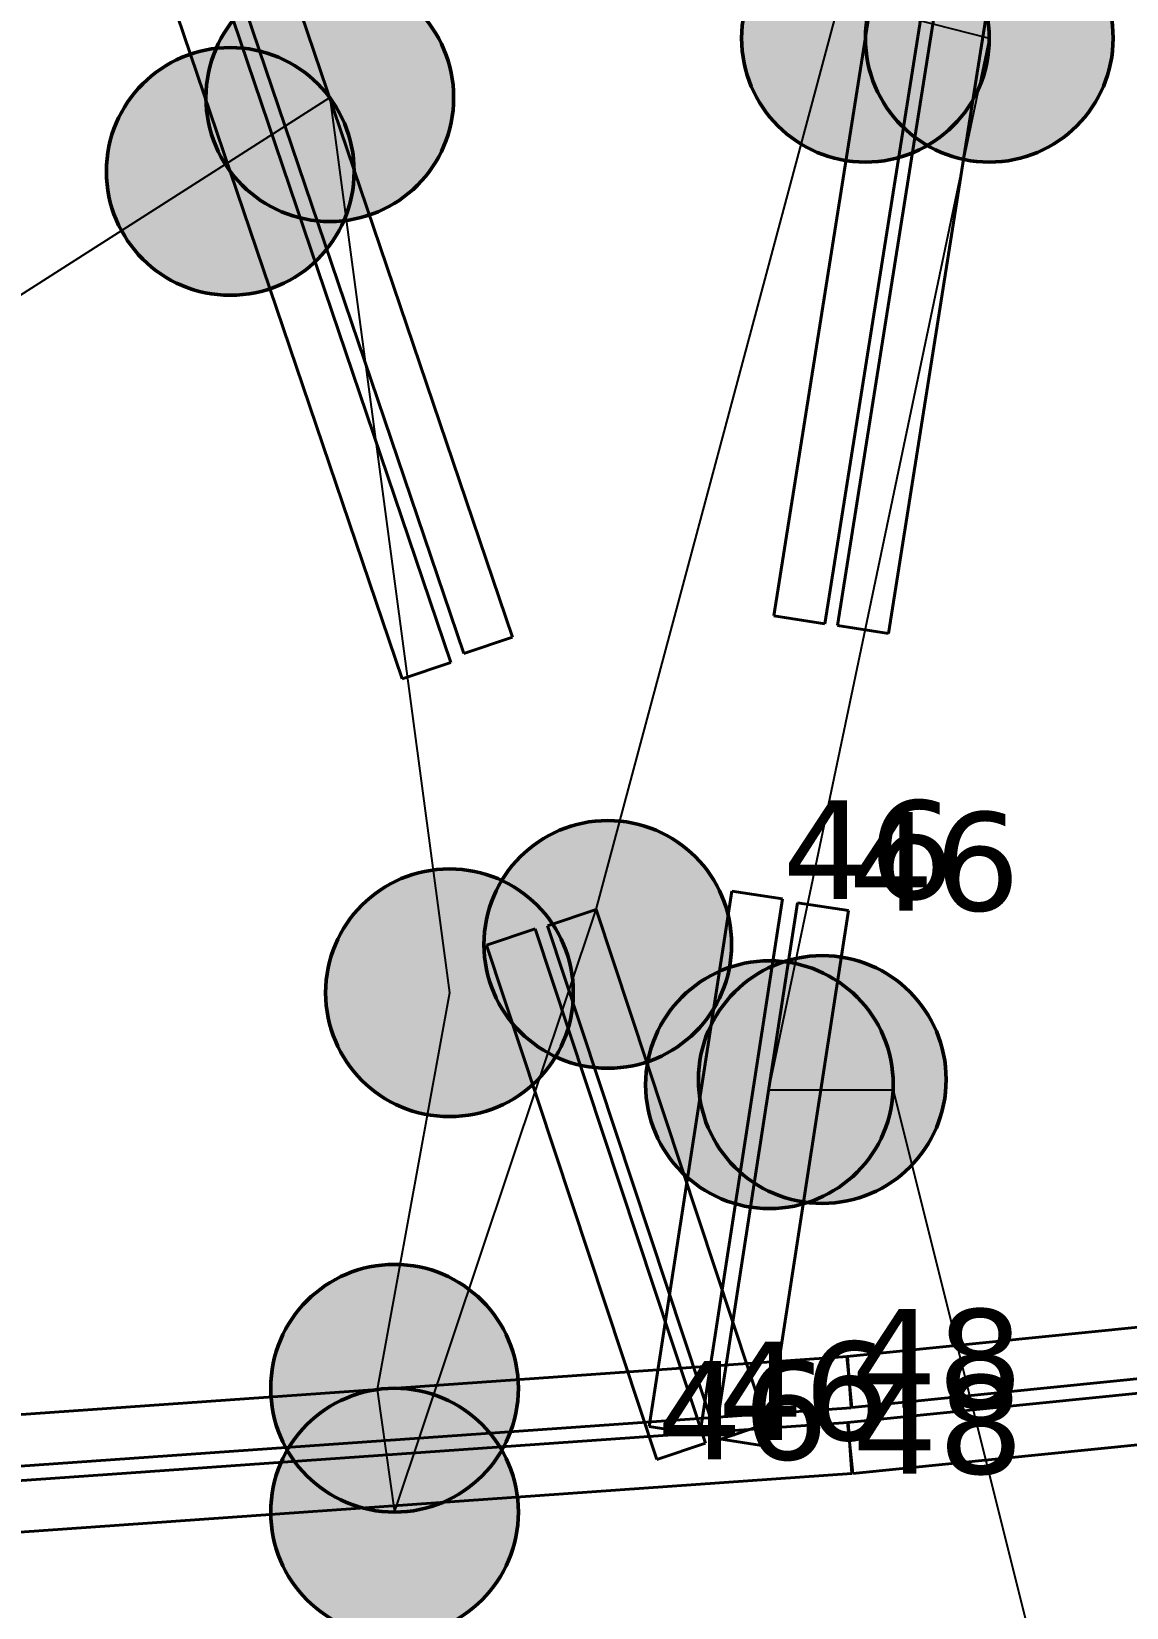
# Model space of a CAD drawing. Header units: millimetres. Extents: x -243740 to 150609, y -473655 to -165121.
# Drawn here: x 8178 to 10179, y -362383 to -359504 of the extents above; entities that cross this region are included whole.
import ezdxf

# ---------------------------------------------------------------- set-up
doc = ezdxf.new("R2010")
doc.units = ezdxf.units.MM
doc.linetypes.add('Штрих', pattern=[6.35, 3.175, -3.175])
doc.layers.add('_Гр.ЩД-1C.10.4.I7.6', color=6, linetype='Continuous')
doc.layers.add('Вставка', color=252, linetype='Continuous')
for name, color, linetype, lineweight in [('_освещение_dali', 3, 'Continuous', 50), ('A-ANNO-DIMS', 7, 'Continuous', 9), ('DLX_FL1_LUM 222', 5, 'Continuous', 40), ('DLX_LUM 3', 5, 'Continuous', 40), ('АР_монолит', 252, 'Continuous', 50)]:
    doc.layers.add(name, color=color, linetype=linetype, lineweight=lineweight)
doc.styles.add('GOST 2.304', font='')
doc.styles.add('TableTextStyle', font='')
doc.styles.get('GOST 2.304').set_extended_font_data('GOST Common')
doc.styles.get('TableTextStyle').set_extended_font_data('VERDANA.TTF')
doc.linetypes.add('Truba', pattern='A,3e-05,[4,MSH_7,S=1,R=0,X=0,Y=0],-3.022072', length=3.022102)
doc.dimstyles.new('М-200', dxfattribs={"dimtxt": 400, "dimasz": 160, "dimexe": 200, "dimexo": 400, "dimgap": 50, "dimtad": 1, "dimdec": 0, "dimzin": 0, "dimdsep": 46, "dimtxsty": 'GOST 2.304', "dimblk": 'ARCHTICK', "dimcen": 180, "dimdle": 200, "dimadec": 0, "dimazin": 0, "dimtfac": 1, "dimtdec": 0, "dimtmove": 1, "dimatfit": 0, "dimfxl": 1, "dimtolj": 1, "dimtzin": 0, "dimarcsym": 0})

# ---------------------------------------------------------------- blocks, each defined once
blk = doc.blocks.new('_ArchTick')
at = {"color": 0, "linetype": 'ByBlock', "const_width": 0.15}
blk.add_lwpolyline([(-0.5, -0.5), (0.5, 0.5)], dxfattribs=at)
blk = doc.blocks.new('*D46')
at = {"layer": 'A-ANNO-DIMS', "color": 0, "lineweight": -2, "transparency": 16777216}
blk.add_arc((-165703.8, -113309.3), 107894.2, 269.999998, 325.999999, dxfattribs=at)
at = {"layer": 'Defpoints', "color": 0, "lineweight": 30, "transparency": 16777216}
for p in [(-165703.8, -113309.3), (-165703.8, -113309.3), (-75741.3, -173989.8), (-131171, -215527.9), (-165703.8, -221903.3)]:
    blk.add_point(p, dxfattribs=at)
at = {"layer": 'A-ANNO-DIMS', "color": 0, "lineweight": -2, "transparency": 16777216, "xscale": 160, "yscale": 160, "zscale": 160}
for p, rotation in [((-76255.4, -173643), 55.99999895826774), ((-165703.8, -221203.5), 179.9999981265246)]:
    blk.add_blockref('_ArchTick', p, dxfattribs=dict(at, rotation=rotation))
at = {"layer": 'A-ANNO-DIMS', "color": 0, "transparency": 16777216, "insert": (-114299.5, -207822), "char_height": 400, "attachment_point": 5, "rotation": 28.5412, "style": 'GOST 2.304'}
blk.add_mtext('\\A1;56,0%%D', dxfattribs=at)
blk = doc.blocks.new('A$Caabd1818')
at = {"layer": 'DLX_FL1_LUM 222'}
for points in [[(5564.7, 36950.8, 0), (5871, 38884.7, 0)], [(5871, 38884.7, 0), (5564.7, 36950.8, 0)], [(5871, 38884.7, 0), (5564.7, 36950.8, 0)], [(5564.7, 36950.8, 0), (5871, 38884.7, 0)], [(5963.8, 38870, 0), (5657.5, 36936.1, 0)], [(5657.5, 36936.1, 0), (5963.8, 38870, 0)], [(5657.5, 36936.1, 0), (5963.8, 38870, 0)], [(5963.8, 38870, 0), (5657.5, 36936.1, 0)], [(5680.8, 36932.8, 0), (5987.1, 38866.7, 0)], [(5987.1, 38866.7, 0), (5680.8, 36932.8, 0)], [(5987.1, 38866.7, 0), (5680.8, 36932.8, 0)], [(5680.8, 36932.8, 0), (5987.1, 38866.7, 0)], [(6080, 38852, 0), (5773.7, 36918.1, 0)], [(5773.7, 36918.1, 0), (6080, 38852, 0)], [(5773.7, 36918.1, 0), (6080, 38852, 0)], [(6080, 38852, 0), (5773.7, 36918.1, 0)], [(4458.4, 38766.2, 0), (5086.9, 36911.8, 0)], [(5086.9, 36911.8, 0), (4458.4, 38766.2, 0)], [(5086.9, 36911.8, 0), (4458.4, 38766.2, 0)], [(4458.4, 38766.2, 0), (5086.9, 36911.8, 0)], [(4997.9, 36881.6, 0), (4369.4, 38736, 0)], [(4369.4, 38736, 0), (4997.9, 36881.6, 0)], [(4369.4, 38736, 0), (4997.9, 36881.6, 0)], [(4997.9, 36881.6, 0), (4369.4, 38736, 0)], [(4345.9, 38719.9, 0), (4974.4, 36865.5, 0)], [(4974.4, 36865.5, 0), (4345.9, 38719.9, 0)], [(4974.4, 36865.5, 0), (4345.9, 38719.9, 0)], [(4345.9, 38719.9, 0), (4974.4, 36865.5, 0)], [(4885.3, 36835.3, 0), (4256.8, 38689.7, 0)], [(4256.8, 38689.7, 0), (4885.3, 36835.3, 0)], [(4256.8, 38689.7, 0), (4885.3, 36835.3, 0)], [(4885.3, 36835.3, 0), (4256.8, 38689.7, 0)], [(5564.7, 36950.8, 0), (5564.7, 36950.8, 0)], [(5657.5, 36936.1, 0), (5564.7, 36950.8, 0)], [(5564.7, 36950.8, 0), (5564.7, 36950.8, 0)], [(5564.7, 36950.8, 0), (5657.5, 36936.1, 0)], [(5564.7, 36950.8, 0), (5657.5, 36936.1, 0)], [(5657.5, 36936.1, 0), (5564.7, 36950.8, 0)], [(5657.5, 36936.1, 0), (5657.5, 36936.1, 0)], [(5657.5, 36936.1, 0), (5657.5, 36936.1, 0)], [(5680.8, 36932.8, 0), (5680.8, 36932.8, 0)], [(5773.7, 36918.1, 0), (5680.8, 36932.8, 0)], [(5680.8, 36932.8, 0), (5680.8, 36932.8, 0)], [(5680.8, 36932.8, 0), (5773.7, 36918.1, 0)], [(5680.8, 36932.8, 0), (5773.7, 36918.1, 0)], [(5773.7, 36918.1, 0), (5680.8, 36932.8, 0)], [(5773.7, 36918.1, 0), (5773.7, 36918.1, 0)], [(5773.7, 36918.1, 0), (5773.7, 36918.1, 0)], [(5086.9, 36911.8, 0), (4997.9, 36881.6, 0)], [(4997.9, 36881.6, 0), (5086.9, 36911.8, 0)], [(4997.9, 36881.6, 0), (5086.9, 36911.8, 0)], [(5086.9, 36911.8, 0), (4997.9, 36881.6, 0)], [(5086.9, 36911.8, 0), (5086.9, 36911.8, 0)], [(5086.9, 36911.8, 0), (5086.9, 36911.8, 0)], [(4974.4, 36865.5, 0), (4885.3, 36835.3, 0)], [(4885.3, 36835.3, 0), (4974.4, 36865.5, 0)], [(4885.3, 36835.3, 0), (4974.4, 36865.5, 0)], [(4974.4, 36865.5, 0), (4885.3, 36835.3, 0)], [(4974.4, 36865.5, 0), (4974.4, 36865.5, 0)], [(4974.4, 36865.5, 0), (4974.4, 36865.5, 0)], [(4997.9, 36881.6, 0), (4997.9, 36881.6, 0)], [(4997.9, 36881.6, 0), (4997.9, 36881.6, 0)], [(4885.3, 36835.3, 0), (4885.3, 36835.3, 0)], [(4885.3, 36835.3, 0), (4885.3, 36835.3, 0)], [(5697.8, 35597.5, 0), (7645.9, 35793.6, 0)], [(7645.9, 35793.6, 0), (5697.8, 35597.5, 0)], [(7645.9, 35793.6, 0), (5697.8, 35597.5, 0)], [(5697.8, 35597.5, 0), (7645.9, 35793.6, 0)], [(7655.4, 35700, 0), (5707.2, 35504, 0)], [(5707.2, 35504, 0), (7655.4, 35700, 0)], [(5707.2, 35504, 0), (7655.4, 35700, 0)], [(7655.4, 35700, 0), (5707.2, 35504, 0)], [(5699.1, 35476.9, 0), (7647.3, 35673, 0)], [(7647.3, 35673, 0), (5699.1, 35476.9, 0)], [(7647.3, 35673, 0), (5699.1, 35476.9, 0)], [(5699.1, 35476.9, 0), (7647.3, 35673, 0)], [(3746, 35460.1, 0), (5699.2, 35597.6, 0)], [(5699.2, 35597.6, 0), (3746, 35460.1, 0)], [(5699.2, 35597.6, 0), (3746, 35460.1, 0)], [(3746, 35460.1, 0), (5699.2, 35597.6, 0)], [(5707.2, 35504, 0), (5697.8, 35597.5, 0)], [(5697.8, 35597.5, 0), (5697.8, 35597.5, 0)], [(5697.8, 35597.5, 0), (5707.2, 35504, 0)], [(5697.8, 35597.5, 0), (5697.8, 35597.5, 0)], [(5697.8, 35597.5, 0), (5707.2, 35504, 0)], [(5707.2, 35504, 0), (5697.8, 35597.5, 0)], [(5699.2, 35597.6, 0), (5699.2, 35597.6, 0)], [(5699.2, 35597.6, 0), (5705.8, 35503.8, 0)], [(5705.8, 35503.8, 0), (5699.2, 35597.6, 0)], [(5699.2, 35597.6, 0), (5699.2, 35597.6, 0)], [(5705.8, 35503.8, 0), (5699.2, 35597.6, 0)], [(5699.2, 35597.6, 0), (5705.8, 35503.8, 0)], [(7656.7, 35579.5, 0), (5708.6, 35383.4, 0)], [(5708.6, 35383.4, 0), (7656.7, 35579.5, 0)], [(5708.6, 35383.4, 0), (7656.7, 35579.5, 0)], [(7656.7, 35579.5, 0), (5708.6, 35383.4, 0)], [(5705.8, 35503.8, 0), (3752.6, 35366.3, 0)], [(3752.6, 35366.3, 0), (5705.8, 35503.8, 0)], [(3752.6, 35366.3, 0), (5705.8, 35503.8, 0)], [(5705.8, 35503.8, 0), (3752.6, 35366.3, 0)], [(5705.8, 35503.8, 0), (5705.8, 35503.8, 0)], [(5705.8, 35503.8, 0), (5705.8, 35503.8, 0)], [(5707.2, 35504, 0), (5707.2, 35504, 0)], [(5707.2, 35504, 0), (5707.2, 35504, 0)], [(3747.4, 35339.5, 0), (5700.5, 35477, 0)], [(5700.5, 35477, 0), (3747.4, 35339.5, 0)], [(5700.5, 35477, 0), (3747.4, 35339.5, 0)], [(3747.4, 35339.5, 0), (5700.5, 35477, 0)], [(5708.6, 35383.4, 0), (5699.1, 35476.9, 0)], [(5699.1, 35476.9, 0), (5699.1, 35476.9, 0)], [(5699.1, 35476.9, 0), (5708.6, 35383.4, 0)], [(5699.1, 35476.9, 0), (5699.1, 35476.9, 0)], [(5699.1, 35476.9, 0), (5708.6, 35383.4, 0)], [(5708.6, 35383.4, 0), (5699.1, 35476.9, 0)], [(5700.5, 35477, 0), (5700.5, 35477, 0)], [(5700.5, 35477, 0), (5707.1, 35383.3, 0)], [(5707.1, 35383.3, 0), (5700.5, 35477, 0)], [(5700.5, 35477, 0), (5700.5, 35477, 0)], [(5707.1, 35383.3, 0), (5700.5, 35477, 0)], [(5700.5, 35477, 0), (5707.1, 35383.3, 0)], [(5707.1, 35383.3, 0), (3754, 35245.7, 0)], [(3754, 35245.7, 0), (5707.1, 35383.3, 0)], [(3754, 35245.7, 0), (5707.1, 35383.3, 0)], [(5707.1, 35383.3, 0), (3754, 35245.7, 0)], [(5707.1, 35383.3, 0), (5707.1, 35383.3, 0)], [(5707.1, 35383.3, 0), (5707.1, 35383.3, 0)], [(5708.6, 35383.4, 0), (5708.6, 35383.4, 0)], [(5708.6, 35383.4, 0), (5708.6, 35383.4, 0)]]:
    blk.add_polyline3d(points, dxfattribs=at)
at = {"layer": 'DLX_LUM 3'}
for points in [[(5336.4, 35469.3, 0), (5487.4, 36447.7, 0)], [(5487.4, 36447.7, 0), (5336.4, 35469.3, 0)], [(5487.4, 36447.7, 0), (5336.4, 35469.3, 0)], [(5336.4, 35469.3, 0), (5487.4, 36447.7, 0)], [(5580.3, 36433.4, 0), (5429.3, 35455, 0)], [(5429.3, 35455, 0), (5580.3, 36433.4, 0)], [(5429.3, 35455, 0), (5580.3, 36433.4, 0)], [(5580.3, 36433.4, 0), (5429.3, 35455, 0)], [(5456.7, 35448, 0), (5607.7, 36426.4, 0)], [(5607.7, 36426.4, 0), (5456.7, 35448, 0)], [(5607.7, 36426.4, 0), (5456.7, 35448, 0)], [(5456.7, 35448, 0), (5607.7, 36426.4, 0)], [(5487.4, 36447.7, 0), (5487.4, 36447.7, 0)], [(5487.4, 36447.7, 0), (5580.3, 36433.4, 0)], [(5580.3, 36433.4, 0), (5487.4, 36447.7, 0)], [(5487.4, 36447.7, 0), (5487.4, 36447.7, 0)], [(5580.3, 36433.4, 0), (5487.4, 36447.7, 0)], [(5487.4, 36447.7, 0), (5580.3, 36433.4, 0)], [(5580.3, 36433.4, 0), (5580.3, 36433.4, 0)], [(5580.3, 36433.4, 0), (5580.3, 36433.4, 0)], [(5607.7, 36426.4, 0), (5607.7, 36426.4, 0)], [(5607.7, 36426.4, 0), (5700.6, 36412.1, 0)], [(5700.6, 36412.1, 0), (5607.7, 36426.4, 0)], [(5607.7, 36426.4, 0), (5607.7, 36426.4, 0)], [(5700.6, 36412.1, 0), (5607.7, 36426.4, 0)], [(5607.7, 36426.4, 0), (5700.6, 36412.1, 0)], [(5150.6, 36384.4, 0), (5239.9, 36414, 0)], [(5239.9, 36414, 0), (5150.6, 36384.4, 0)], [(5239.9, 36414, 0), (5150.6, 36384.4, 0)], [(5150.6, 36384.4, 0), (5239.9, 36414, 0)], [(5239.9, 36414, 0), (5551.3, 35474.2, 0)], [(5551.3, 35474.2, 0), (5239.9, 36414, 0)], [(5239.9, 36414, 0), (5239.9, 36414, 0)], [(5239.9, 36414, 0), (5239.9, 36414, 0)], [(5551.3, 35474.2, 0), (5239.9, 36414, 0)], [(5239.9, 36414, 0), (5551.3, 35474.2, 0)], [(5700.6, 36412.1, 0), (5549.6, 35433.7, 0)], [(5549.6, 35433.7, 0), (5700.6, 36412.1, 0)], [(5549.6, 35433.7, 0), (5700.6, 36412.1, 0)], [(5700.6, 36412.1, 0), (5549.6, 35433.7, 0)], [(5700.6, 36412.1, 0), (5700.6, 36412.1, 0)], [(5700.6, 36412.1, 0), (5700.6, 36412.1, 0)], [(5039.1, 36349, 0), (5128.4, 36378.6, 0)], [(5128.4, 36378.6, 0), (5039.1, 36349, 0)], [(5128.4, 36378.6, 0), (5039.1, 36349, 0)], [(5039.1, 36349, 0), (5128.4, 36378.6, 0)], [(5128.4, 36378.6, 0), (5439.8, 35438.9, 0)], [(5439.8, 35438.9, 0), (5128.4, 36378.6, 0)], [(5128.4, 36378.6, 0), (5128.4, 36378.6, 0)], [(5128.4, 36378.6, 0), (5128.4, 36378.6, 0)], [(5439.8, 35438.9, 0), (5128.4, 36378.6, 0)], [(5128.4, 36378.6, 0), (5439.8, 35438.9, 0)], [(5462, 35444.7, 0), (5150.6, 36384.4, 0)], [(5150.6, 36384.4, 0), (5150.6, 36384.4, 0)], [(5150.6, 36384.4, 0), (5462, 35444.7, 0)], [(5150.6, 36384.4, 0), (5150.6, 36384.4, 0)], [(5150.6, 36384.4, 0), (5462, 35444.7, 0)], [(5462, 35444.7, 0), (5150.6, 36384.4, 0)], [(5350.5, 35409.3, 0), (5039.1, 36349, 0)], [(5039.1, 36349, 0), (5039.1, 36349, 0)], [(5039.1, 36349, 0), (5350.5, 35409.3, 0)], [(5039.1, 36349, 0), (5039.1, 36349, 0)], [(5039.1, 36349, 0), (5350.5, 35409.3, 0)], [(5350.5, 35409.3, 0), (5039.1, 36349, 0)], [(5551.3, 35474.2, 0), (5462, 35444.7, 0)], [(5462, 35444.7, 0), (5551.3, 35474.2, 0)], [(5462, 35444.7, 0), (5551.3, 35474.2, 0)], [(5551.3, 35474.2, 0), (5462, 35444.7, 0)], [(5551.3, 35474.2, 0), (5551.3, 35474.2, 0)], [(5551.3, 35474.2, 0), (5551.3, 35474.2, 0)], [(5336.4, 35469.3, 0), (5336.4, 35469.3, 0)], [(5429.3, 35455, 0), (5336.4, 35469.3, 0)], [(5336.4, 35469.3, 0), (5336.4, 35469.3, 0)], [(5336.4, 35469.3, 0), (5429.3, 35455, 0)], [(5336.4, 35469.3, 0), (5429.3, 35455, 0)], [(5429.3, 35455, 0), (5336.4, 35469.3, 0)], [(5429.3, 35455, 0), (5429.3, 35455, 0)], [(5429.3, 35455, 0), (5429.3, 35455, 0)], [(5456.7, 35448, 0), (5456.7, 35448, 0)], [(5549.6, 35433.7, 0), (5456.7, 35448, 0)], [(5456.7, 35448, 0), (5456.7, 35448, 0)], [(5456.7, 35448, 0), (5549.6, 35433.7, 0)], [(5456.7, 35448, 0), (5549.6, 35433.7, 0)], [(5549.6, 35433.7, 0), (5456.7, 35448, 0)], [(5462, 35444.7, 0), (5462, 35444.7, 0)], [(5462, 35444.7, 0), (5462, 35444.7, 0)], [(5439.8, 35438.9, 0), (5350.5, 35409.3, 0)], [(5350.5, 35409.3, 0), (5439.8, 35438.9, 0)], [(5350.5, 35409.3, 0), (5439.8, 35438.9, 0)], [(5439.8, 35438.9, 0), (5350.5, 35409.3, 0)], [(5439.8, 35438.9, 0), (5439.8, 35438.9, 0)], [(5439.8, 35438.9, 0), (5439.8, 35438.9, 0)], [(5549.6, 35433.7, 0), (5549.6, 35433.7, 0)], [(5549.6, 35433.7, 0), (5549.6, 35433.7, 0)], [(5350.5, 35409.3, 0), (5350.5, 35409.3, 0)], [(5350.5, 35409.3, 0), (5350.5, 35409.3, 0)]]:
    blk.add_polyline3d(points, dxfattribs=at)
blk = doc.blocks.new('A$Cab2378fa')
at = {"lineweight": 25, "true_color": 0xfff5f5}
h = blk.add_hatch(color=7, dxfattribs=at)
h.dxf.hatch_style = 1
h.paths.add_polyline_path([(0, 0), (-141.6, -170.3, 0.174923), (3, -222.4, 0.197808), (162.3, -156.8)])
h.paths.add_polyline_path([(-163.2, 157.6), (0, 0), (147.8, 177.8, 0.175398), (3, 230.2, 0.209014)])
at = {"lineweight": 25}
h = blk.add_hatch(color=0, dxfattribs=at)
h.paths.add_polyline_path([(162.3, -156.8, 0.442338), (147.8, 177.8), (0, 0)])
h.paths.add_polyline_path([(-141.6, -170.3), (0, 0), (-163.2, 157.6, 0.430096)])
blk.add_circle((3, 3.9), 226.3)
blk = doc.blocks.new('Оси200')
at = {"layer": 'A-ANNO-DIMS'}
dim = blk.add_angular_dim_2l(base=(-131171, -215527.9), line1=((-165703.8, -113309.3), (-75741.3, -173989.8)), line2=((-165703.8, -113309.3), (-165703.8, -221903.3)), text='56,0%%D', dimstyle='М-200', override={"dimadec": 2, "dimtmove": 2}, dxfattribs=at)
dim.commit()
dim.dimension.update_dxf_attribs({"geometry": '*D46', "text_midpoint": (-114299.5, -207822), "dimtype": 130})
blk = doc.blocks.new('A$C010e0e93')
at = {"layer": 'A-ANNO-DIMS'}
blk.add_blockref('Оси200', (404603.7, 213803.6), dxfattribs=at)

msp = doc.modelspace()

# ---------------------------------------------------------------- block references
at = {"layer": 'Вставка', "linetype": 'Truba', "lineweight": 30, "ltscale": 100}
msp.add_blockref('A$C010e0e93', (-234640, -397437.2), dxfattribs=at)

# ---------------------------------------------------------------- next in the draw order: linework, layer by layer
at = {"layer": '_Гр.ЩД-1C.10.4.I7.6', "ltscale": 100}
msp.add_lwpolyline([(7583.6, -363303.2), (6677.5, -362320.5), (6740.5, -362103.1), (7324.7, -360516.7), (8531.9, -359746.3), (8722.6, -359624.5), (8941.3, -361259.9), (8809.3, -361984.7), (8840.9, -362208.8), (9209.5, -361107.8), (9654.7, -359446.3), (9927.8, -359516), (9524.6, -361437.2), (9752.2, -361437.2), (10235.9, -363372.4)], dxfattribs=at)

# ---------------------------------------------------------------- next in the draw order: block references
at = {"layer": '_освещение_dali', "color": 5, "ltscale": 100}
for p in [(9698.5, -359519.9), (9924.8, -359519.9), (8719.7, -359628.4), (8537.8, -359763.2), (9227.7, -361175.4), (8938.4, -361263.8), (9523.1, -361431.7), (9619.7, -361422.2), (8838, -361986.4), (8838, -362212.7)]:
    msp.add_blockref('A$Cab2378fa', p, dxfattribs=at)
at = {"layer": 'Defpoints', "linetype": 'Truba', "ltscale": 100}
msp.add_blockref('A$Caabd1818', (3969.7, -397521.8), dxfattribs=at)

# ---------------------------------------------------------------- next in the draw order: texts
at = {"layer": '_освещение_dali', "color": 143, "true_color": 0x77b4be, "style": 'TableTextStyle'}
for s, p in [('46', (9550, -361088.4)), ('46', (9670.2, -361109.7)), ('48', (9675.5, -362017.9)), ('46', (9431.7, -362077.1)), ('46', (9320.2, -362112.5)), ('48', (9676.8, -362138.5))]:
    msp.add_text(s, height=180, dxfattribs=at).set_placement(p)

doc.saveas('drawing.dxf')
